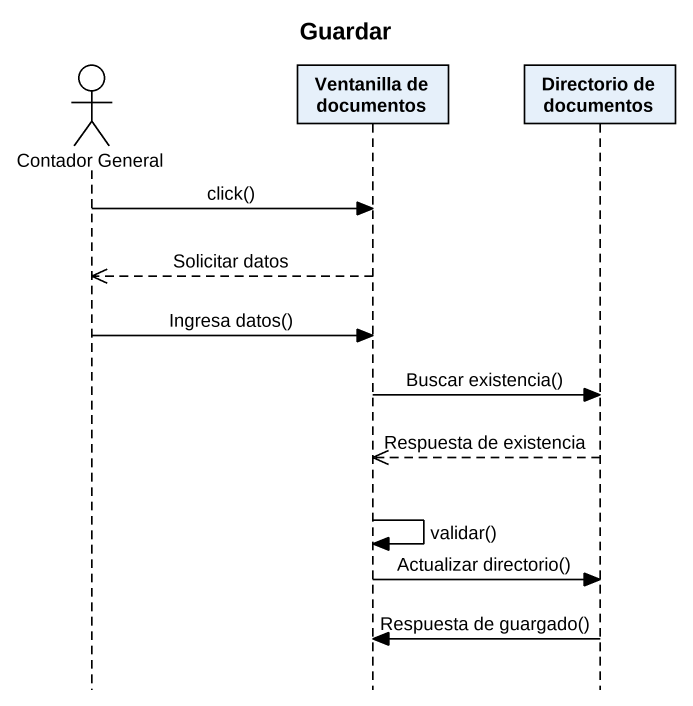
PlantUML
@startuml
title Guardar
hide footbox
actor "Contador General" as Contador_General
participant "Ventanilla de documentos" as Ventanilla_de_documentos
participant "Directorio de documentos" as Directorio_de_documentos

Contador_General -> Ventanilla_de_documentos : click()
Ventanilla_de_documentos -->> Contador_General : Solicitar datos
Contador_General -> Ventanilla_de_documentos : Ingresa datos()
Ventanilla_de_documentos -> Directorio_de_documentos : Buscar existencia()
Directorio_de_documentos -->> Ventanilla_de_documentos : Respuesta de existencia
Ventanilla_de_documentos -> Ventanilla_de_documentos : validar()
Ventanilla_de_documentos -> Directorio_de_documentos : Actualizar directorio()
Directorio_de_documentos -> Ventanilla_de_documentos : Respuesta de guargado()
@enduml
